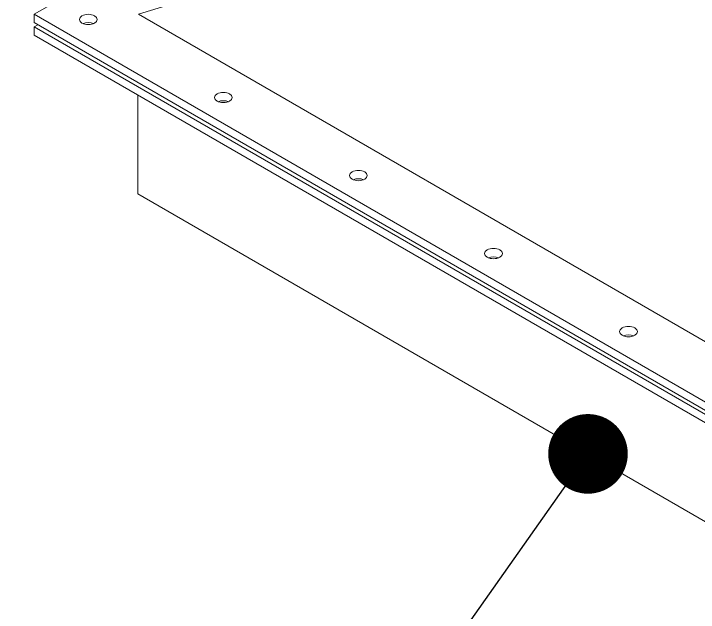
# Model space of a CAD drawing. Header units: inches. Extents: x -350577 to -266477, y -437959 to -377535.
# Drawn here: x -289839 to -289302, y -415308 to -414838 of the extents above; entities that cross this region are included whole.
import ezdxf

# ---------------------------------------------------------------- set-up
doc = ezdxf.new("R2010")
doc.units = ezdxf.units.IN
doc.header["$MEASUREMENT"] = 0
doc.layers.add('ORGINAL (itatec)', color=3, linetype='Continuous', lineweight=9)
doc.styles.add('Geniso', font='geniso.shx', dxfattribs={"oblique": 15})
doc.dimstyles.new('scale 1b100', dxfattribs={"dimscale": 100, "dimtxt": 3, "dimasz": 2.5, "dimexe": 1, "dimexo": 1, "dimgap": 1, "dimtad": 1, "dimdec": 0, "dimzin": 0, "dimdsep": 46, "dimtxsty": 'Geniso', "dimcen": 0, "dimclrd": 1, "dimclre": 1, "dimclrt": 7, "dimadec": 0, "dimazin": 0, "dimtfac": 1, "dimtdec": 0, "dimtmove": 0, "dimatfit": 3, "dimfxl": 0.75, "dimtolj": 1, "dimtzin": 0, "dimarcsym": 0})

msp = doc.modelspace()

# ---------------------------------------------------------------- linework, layer by layer
at = {"layer": 'ORGINAL (itatec)', "extrusion": (-5.55112e-17, 0.816497, 0.57735)}
for p, q in [((-289741.58, -414838.5), (-289306.65, -414705.37)), ((-289780.88, -414814.12), (-289823.31, -414838.61)), ((-289823.31, -414838.61), (-289031.35, -415295.85)), ((-289823.31, -414838.61), (-289823.31, -414845.15)), ((-289034.47, -415246.75), (-289741.58, -414838.5)), ((-289823.31, -414845.15), (-289031.35, -415302.38)), ((-289820.48, -414846.78), (-289823.31, -414848.41)), ((-289823.31, -414848.41), (-289031.35, -415305.65)), ((-289823.31, -414848.41), (-289823.31, -414854.94)), ((-289823.31, -414854.94), (-289031.35, -415312.18)), ((-289741.99, -414901.89), (-289741.99, -414979.46)), ((-289034.88, -415387.71), (-289741.99, -414979.46))]:
    msp.add_line(p, q, dxfattribs=at)
at = {"layer": 'ORGINAL (itatec)'}
for centre in [(-289780.88, -414842.7), (-289674.81, -414903.93), (-289568.75, -414965.17), (-289462.68, -415026.41), (-289356.62, -415087.65)]:
    msp.add_ellipse(centre, major_axis=(-7, 0), ratio=0.57735, start_param=-5.497787, end_param=0.785398, dxfattribs=at)
at = {"layer": 'ORGINAL (itatec)', "extrusion": (5.11539e-17, -1.66533e-16, -1)}
for centre in [(-289780.88, -414849.23), (-289674.81, -414910.47), (-289568.75, -414971.7), (-289462.68, -415032.94), (-289356.62, -415094.18)]:
    msp.add_ellipse(centre, major_axis=(7, 0), ratio=0.57735, start_param=-2.200636, end_param=-0.940957, dxfattribs=at)

# ---------------------------------------------------------------- leaders
at = {"layer": 'ORGINAL (itatec)'}
msp.add_leader([(-289388.44, -415183.58), (-290020.03, -416077.26), (-290348.66, -416077.26)], dimstyle='scale 1b100', override={"dimldrblk": 'DotSmall'}, dxfattribs=at)

doc.saveas('drawing.dxf')
